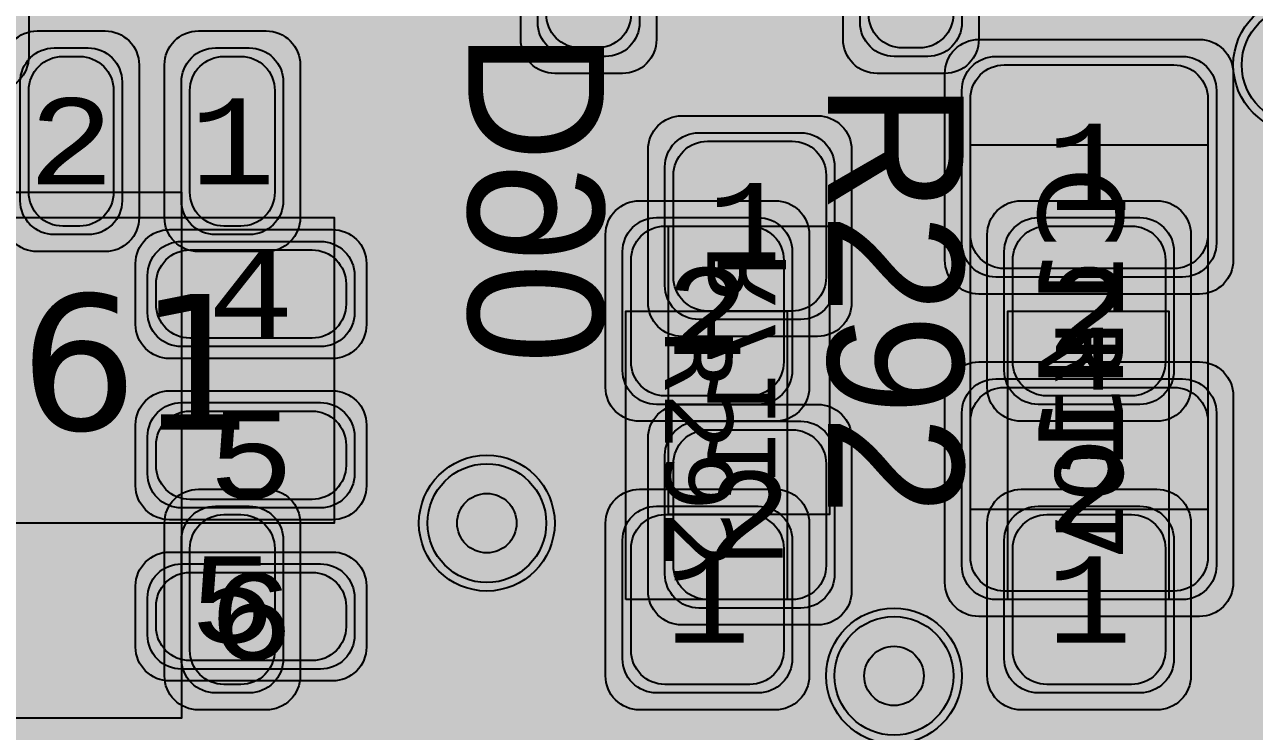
# Model space of a CAD drawing. Extents: x -28 to 199, y -61 to 255.
# Drawn here: x 113.48 to 120.72, y 158.37 to 162.54 of the extents above; entities that cross this region are included whole.
import ezdxf
from ezdxf.enums import TextEntityAlignment as Align

# ---------------------------------------------------------------- set-up
doc = ezdxf.new("R2010")
doc.units = 0
doc.header["$MEASUREMENT"] = 0
for name, color, linetype in [('ASSEMBLY_OUTLINES_BTM', 191, 'CONTINUOUS'), ('ASSEMBLY_OUTLINES_TOP', 102, 'CONTINUOUS'), ('ASSEMBLY_PART_NUMBERS_BTM', 191, 'CONTINUOUS'), ('ASSEMBLY_PART_NUMBERS_TOP', 102, 'CONTINUOUS'), ('ASSEMBLY_REF_DES_BTM', 191, 'CONTINUOUS'), ('ASSEMBLY_REF_DES_TOP', 102, 'CONTINUOUS'), ('DRILL_DRAWING', 21, 'CONTINUOUS'), ('GENERATED_SILKSCREEN_BTM', 255, 'CONTINUOUS'), ('GENERATED_SILKSCREEN_TOP', 140, 'CONTINUOUS'), ('PART_PADS_SMD_BTM', 10, 'CONTINUOUS'), ('PART_PADS_SMD_TOP', 150, 'CONTINUOUS'), ('PIN_NUMBERS_BTM', 8, 'CONTINUOUS'), ('PIN_NUMBERS_TOP', 8, 'CONTINUOUS'), ('PLACEMENT_OUTLINES_BTM', 222, 'CONTINUOUS'), ('PLACEMENT_OUTLINES_TOP', 130, 'CONTINUOUS'), ('PLANE_SHAPES_LAYER_2', 230, 'CONTINUOUS'), ('PLANE_SHAPES_LAYER_3', 81, 'CONTINUOUS'), ('SILKSCREEN_OUTLINES_BTM', 211, 'CONTINUOUS'), ('SILKSCREEN_OUTLINES_TOP', 150, 'CONTINUOUS'), ('SILKSCREEN_REF_DES_BTM', 211, 'CONTINUOUS'), ('SILKSCREEN_REF_DES_TOP', 150, 'CONTINUOUS'), ('SOLDERMASK_PADS_BTM', 12, 'CONTINUOUS'), ('SOLDERMASK_PADS_TOP', 180, 'CONTINUOUS'), ('SOLDERPASTE_PADS_BTM', 12, 'CONTINUOUS'), ('SOLDERPASTE_PADS_TOP', 180, 'CONTINUOUS'), ('TRACES_LAYER_2', 230, 'CONTINUOUS'), ('TRACES_LAYER_BOTTOM', 10, 'CONTINUOUS'), ('TRACES_LAYER_TOP', 150, 'CONTINUOUS'), ('VIA_HOLES_LAYER_2', 30, 'CONTINUOUS'), ('VIA_HOLES_LAYER_3', 30, 'CONTINUOUS'), ('VIA_HOLES_LAYER_BOTTOM', 30, 'CONTINUOUS'), ('VIA_HOLES_LAYER_TOP', 30, 'CONTINUOUS'), ('VIA_PADS_LAYER_2', 230, 'CONTINUOUS'), ('VIA_PADS_LAYER_3', 81, 'CONTINUOUS'), ('VIA_PADS_LAYER_BOTTOM', 10, 'CONTINUOUS'), ('VIA_PADS_LAYER_TOP', 150, 'CONTINUOUS')]:
    doc.layers.add(name, color=color, linetype=linetype)
doc.styles.add('COURIER_NEW', font='COUR.TTF')
doc.styles.add('VERDANA', font='verdana.TTF')
doc.styles.add('VERIBEST_GERBER_0', font='txt')

msp = doc.modelspace()

# ---------------------------------------------------------------- hatches: boundary and pattern name
at = {"layer": 'PLANE_SHAPES_LAYER_2'}
h = msp.add_hatch(color=256, dxfattribs=at)
h.paths.add_polyline_path([(169.5, 129.25), (149.5, 129.25), (142.25, 122), (142.25, 90.5), (147.5, 90.5), (147.5, 80), (154, 80), (154, 69.25), (131.75, 69.25), (131.75, 73.25), (121.25, 73.25), (121.25, 81), (110.5, 81), (110.5, 125.75), (106.5, 125.75), (106.5, 128.75), (93.5, 128.75), (93.5, 120.25), (91.75, 120.25), (91.75, 121.5), (80, 121.5), (80, 118.25), (73.25, 118.25), (73.25, 124.5), (67.5, 124.5), (67.5, 128), (57.75, 128), (57.75, 120.25), (55.25, 120.25), (55.25, 121.5), (47.5, 121.5), (47.5, 119), (35, 119), (35, 134.75), (32.75, 134.75), (32.75, 159.75), (29.25, 159.75), (29.25, 175.25), (22.5, 175.25), (22.5, 195.25), (17.25, 195.25), (17.25, 198), (22.5, 198), (22.5, 216.5), (40.25, 216.5), (40.25, 235.5), (54.5, 235.5), (54.5, 254), (87.25, 254), (87.25, 236.25), (86.25, 236.25), (86.25, 228.75), (81, 228.75), (81, 218.75), (95.25, 218.75), (95.25, 194.5), (87, 194.5), (87, 172), (131.1, 172), (131.1, 208.75), (115.5, 208.75), (115.5, 213.75), (106.75, 213.75), (106.75, 218.75), (110.25, 222.25), (110.25, 226.25), (142.5, 226.25), (142.5, 221.5), (160.5, 221.5), (160.5, 240.75), (169.5, 240.75)])
h.paths.add_polyline_path([(35.5, 149.5), (41.75, 149.5), (41.75, 152), (39.25, 152), (39.25, 154), (37.75, 154), (37.75, 152), (35.5, 152)], flags=16)
h.paths.add_polyline_path([(37.5, 125.75), (37.5, 128.75), (42.75, 128.75), (42.75, 125.75)], flags=16)
h.paths.add_polyline_path([(52, 127.75), (52, 130.75), (54.25, 130.75), (54.25, 127.75)], flags=16)
h.paths.add_polyline_path([(50.75, 219.5), (50.75, 226.5), (71.75, 226.5), (71.75, 219.5)], flags=16)
h.paths.add_polyline_path([(66.5, 150.75), (66.5, 177.5), (72.25, 177.5), (72.25, 150.75)], flags=16)
h.paths.add_polyline_path([(47.25, 185.25), (73, 185.25), (73, 188.25), (70.25, 188.25), (70.25, 191), (47.25, 191)], flags=16)
h.paths.add_polyline_path([(84.5, 208), (84.5, 212.75), (85, 212.75), (85, 208)], flags=16)
h.paths.add_polyline_path([(61.5, 137.25), (87.75, 137.25), (87.75, 140.5), (84.75, 140.5), (84.75, 143), (61.5, 143)], flags=16)
h.paths.add_polyline_path([(88.75, 127), (88.75, 130), (91, 130), (91, 127)], flags=16)
h.paths.add_polyline_path([(85.5, 130.25), (85.5, 132.5), (91, 132.5), (91, 130.25)], flags=16)
h.paths.add_polyline_path([(108.75, 142.25), (135.75, 142.25), (135.75, 145.75), (132.25, 145.75), (132.25, 149), (108.75, 149)], flags=16)
h.paths.add_polyline_path([(114.25, 126.75), (140.75, 126.75), (140.75, 129.75), (137.25, 129.75), (137.25, 133), (114.25, 133)], flags=16)
h.paths.add_polyline_path([(155.25, 180.25), (166.25, 180.25), (166.25, 186.25), (152.25, 186.25), (152.25, 183), (155.25, 183)], flags=16)
at = {"layer": 'PLANE_SHAPES_LAYER_3'}
h = msp.add_hatch(color=256, dxfattribs=at)
h.paths.add_polyline_path([(169.5, 129.25), (149.5, 129.25), (142.25, 122), (142.25, 90.5), (147.5, 90.5), (147.5, 80), (154, 80), (154, 69.25), (131.75, 69.25), (131.75, 73.25), (121.25, 73.25), (121.25, 81), (110.5, 81), (110.5, 125.75), (106.5, 125.75), (106.5, 128.75), (93.5, 128.75), (93.5, 120.25), (91.75, 120.25), (91.75, 121.5), (80, 121.5), (80, 118.25), (73.25, 118.25), (73.25, 124.5), (67.5, 124.5), (67.5, 127.75), (58.25, 127.75), (58.25, 130.25), (88.75, 130.25), (88.75, 127), (91, 127), (91, 132.5), (55, 132.5), (55, 131.25), (52, 131.25), (52, 127.75), (55, 127.75), (55, 127.25), (57.75, 127.25), (57.75, 120.25), (55.25, 120.25), (55.25, 121.5), (47.5, 121.5), (47.5, 119), (35, 119), (35, 134.75), (32.75, 134.75), (32.75, 159.75), (29.25, 159.75), (29.25, 175.25), (22.5, 175.25), (22.5, 195.25), (17.25, 195.25), (17.25, 198), (22.5, 198), (22.5, 216.5), (40.25, 216.5), (40.25, 235.5), (54.5, 235.5), (54.5, 254), (87.25, 254), (87.25, 236.25), (86.25, 236.25), (86.25, 228.75), (81, 228.75), (81, 218.75), (95.25, 218.75), (95.25, 194.5), (87, 194.5), (87, 172), (131.1, 172), (131.1, 208.75), (115.5, 208.75), (115.5, 213.75), (106.75, 213.75), (106.75, 218.75), (110.25, 222.25), (110.25, 226.25), (142.5, 226.25), (142.5, 221.5), (160.5, 221.5), (160.5, 240.75), (169.5, 240.75)])
h.paths.add_polyline_path([(35.5, 149.5), (41.75, 149.5), (41.75, 152), (39.25, 152), (39.25, 154), (37.75, 154), (37.75, 152), (35.5, 152)], flags=16)
h.paths.add_polyline_path([(37.5, 125.75), (37.5, 128.75), (42.75, 128.75), (42.75, 125.75)], flags=16)
h.paths.add_polyline_path([(50.75, 219.5), (50.75, 226.5), (71.75, 226.5), (71.75, 219.5)], flags=16)
h.paths.add_polyline_path([(66.5, 150.75), (66.5, 177.5), (72.25, 177.5), (72.25, 150.75)], flags=16)
h.paths.add_polyline_path([(47.25, 185.25), (73, 185.25), (73, 188.25), (70.25, 188.25), (70.25, 191), (47.25, 191)], flags=16)
h.paths.add_polyline_path([(84.5, 208), (84.5, 212.75), (85, 212.75), (85, 208)], flags=16)
h.paths.add_polyline_path([(61.5, 137.25), (87.75, 137.25), (87.75, 140.5), (84.75, 140.5), (84.75, 143), (61.5, 143)], flags=16)
h.paths.add_polyline_path([(108.75, 142.25), (135.75, 142.25), (135.75, 145.75), (132.25, 145.75), (132.25, 149), (108.75, 149)], flags=16)
h.paths.add_polyline_path([(114.25, 126.75), (140.75, 126.75), (140.75, 129.75), (137.25, 129.75), (137.25, 133), (114.25, 133)], flags=16)
h.paths.add_polyline_path([(155.25, 180.25), (166.25, 180.25), (166.25, 186.25), (152.25, 186.25), (152.25, 183), (155.25, 183)], flags=16)
at = {"layer": 'VIA_HOLES_LAYER_2'}
h = msp.add_hatch(color=256, dxfattribs=at)
edge = h.paths.add_edge_path()
edge.add_arc((116.2, 159.6), 0.175, 0, 360)
h = msp.add_hatch(color=256, dxfattribs=at)
edge = h.paths.add_edge_path()
edge.add_arc((118.6, 158.7), 0.175, 0, 360)
at = {"layer": 'VIA_HOLES_LAYER_3'}
h = msp.add_hatch(color=256, dxfattribs=at)
edge = h.paths.add_edge_path()
edge.add_arc((116.2, 159.6), 0.175, 0, 360)
h = msp.add_hatch(color=256, dxfattribs=at)
edge = h.paths.add_edge_path()
edge.add_arc((118.6, 158.7), 0.175, 0, 360)
at = {"layer": 'VIA_HOLES_LAYER_BOTTOM'}
h = msp.add_hatch(color=256, dxfattribs=at)
edge = h.paths.add_edge_path()
edge.add_arc((116.2, 159.6), 0.175, 0, 360)
h = msp.add_hatch(color=256, dxfattribs=at)
edge = h.paths.add_edge_path()
edge.add_arc((118.6, 158.7), 0.175, 0, 360)
at = {"layer": 'VIA_HOLES_LAYER_TOP'}
h = msp.add_hatch(color=256, dxfattribs=at)
edge = h.paths.add_edge_path()
edge.add_arc((116.2, 159.6), 0.175, 0, 360)
h = msp.add_hatch(color=256, dxfattribs=at)
edge = h.paths.add_edge_path()
edge.add_arc((118.6, 158.7), 0.175, 0, 360)

# ---------------------------------------------------------------- linework, layer by layer
at = {"layer": 'ASSEMBLY_OUTLINES_BTM'}
for points in [[(119.05, 159.68), (119.05, 161.83), (120.45, 161.83), (120.45, 159.68)], [(117.27, 159.65), (117.27, 161.35), (118.22, 161.35), (118.22, 159.65)]]:
    msp.add_lwpolyline(points, close=True, dxfattribs=at)
at = {"layer": 'ASSEMBLY_OUTLINES_BTM', "const_width": 0.1}
msp.add_lwpolyline([(112.6, 158.45), (112.6, 161.55), (114.4, 161.55), (114.4, 158.45)], close=True, dxfattribs=at)
at = {"layer": 'ASSEMBLY_OUTLINES_TOP', "const_width": 0.1}
msp.add_lwpolyline([(112.2, 159.6), (112.2, 161.4), (115.3, 161.4), (115.3, 159.6)], close=True, dxfattribs=at)
at = {"layer": 'ASSEMBLY_OUTLINES_TOP'}
for points in [[(117.02, 159.15), (117.02, 160.85), (117.97, 160.85), (117.97, 159.15)], [(119.27, 159.15), (119.27, 160.85), (120.22, 160.85), (120.22, 159.15)]]:
    msp.add_lwpolyline(points, close=True, dxfattribs=at)
at = {"layer": 'GENERATED_SILKSCREEN_BTM', "const_width": 0.15}
for points in [[(116.09, 161.9612), (116.0884, 161.9652), (116.0876, 161.9676), (116.0868, 161.9716), (116.0868, 162.3764), (116.0884, 162.382), (116.0924, 162.386), (116.0972, 162.3908), (116.1028, 162.3924), (116.8708, 162.3924), (116.8772, 162.3908), (116.8812, 162.386), (116.886, 162.382), (116.8868, 162.3764), (116.8868, 161.9716), (116.8868, 161.9684), (116.886, 161.9668), (116.8852, 161.9644), (116.8836, 161.9612), (116.774, 161.826), (116.7708, 161.8236), (116.7692, 161.8228), (116.7652, 161.8212), (116.7612, 161.8204), (116.2124, 161.8204), (116.2084, 161.8212), (116.206, 161.8228), (116.2036, 161.8228), (116.2028, 161.8236), (116.202, 161.8252), (116.1996, 161.826), (116.09, 161.9612)], [(116.1196, 162.3588), (116.1196, 161.9772), (116.2204, 161.8524), (116.7532, 161.8524), (116.854, 161.9772), (116.854, 162.3588), (116.1196, 162.3588)], [(116.8836, 161.494), (116.774, 161.6284), (116.77, 161.6324), (116.7652, 161.6332), (116.7596, 161.6324), (116.754, 161.6292), (116.75, 161.626), (116.7468, 161.6204), (116.746, 161.6156), (116.7476, 161.61), (116.854, 161.4796), (116.854, 161.2212), (116.7532, 161.0964), (116.466, 161.0964), (116.554, 161.2052), (116.5556, 161.2084), (116.5564, 161.2092), (116.5572, 161.2116), (116.5572, 161.2148), (116.5572, 161.4844), (116.5572, 161.4876), (116.5556, 161.4924), (116.554, 161.494), (116.4452, 161.6284), (116.4444, 161.63), (116.4428, 161.6316), (116.4404, 161.6332), (116.4348, 161.6348), (116.4316, 161.6356), (116.2124, 161.6356), (116.2084, 161.6348), (116.2052, 161.6332), (116.2028, 161.6316), (116.202, 161.63), (116.1996, 161.6284), (116.09, 161.494), (116.0892, 161.4908), (116.0884, 161.4884), (116.0876, 161.4876), (116.0868, 161.4844), (116.0868, 161.2148), (116.0876, 161.2116), (116.0876, 161.2108), (116.0884, 161.21), (116.0892, 161.2076), (116.09, 161.2044), (116.1996, 161.07), (116.2036, 161.0676), (116.2068, 161.0668), (116.2092, 161.0652), (116.2124, 161.0644), (116.7612, 161.0644), (116.7636, 161.0652), (116.7692, 161.0668), (116.7708, 161.0676), (116.774, 161.07), (116.8836, 161.2044), (116.8852, 161.2084), (116.886, 161.2092), (116.886, 161.2108), (116.8868, 161.2124), (116.8868, 161.2132), (116.8868, 161.2148), (116.8868, 161.4844), (116.886, 161.4876), (116.8852, 161.4908), (116.8836, 161.494)], [(116.2204, 161.6028), (116.4236, 161.6028), (116.5252, 161.4796), (116.5252, 161.2212), (116.4236, 161.0964), (116.2204, 161.0964), (116.1196, 161.2212), (116.1196, 161.4796), (116.2204, 161.6028)], [(116.1996, 160.8724), (116.09, 160.738), (116.0892, 160.7348), (116.0884, 160.7324), (116.0876, 160.7316), (116.0868, 160.7284), (116.0868, 160.4588), (116.0876, 160.4556), (116.0876, 160.4548), (116.0884, 160.454), (116.0892, 160.4516), (116.09, 160.4484), (116.1996, 160.314), (116.2036, 160.3116), (116.2068, 160.3108), (116.2092, 160.3092), (116.2124, 160.3084), (116.7612, 160.3084), (116.7636, 160.3092), (116.7692, 160.3108), (116.7708, 160.3116), (116.774, 160.314), (116.8836, 160.4484), (116.8844, 160.4516), (116.8852, 160.4532), (116.886, 160.4548), (116.8868, 160.4564), (116.8868, 160.4588), (116.8868, 160.7284), (116.886, 160.7316), (116.8852, 160.7348), (116.8836, 160.738), (116.774, 160.8724), (116.7724, 160.874), (116.7716, 160.8756), (116.7692, 160.8772), (116.7636, 160.8788), (116.7612, 160.8796), (116.2124, 160.8796), (116.2092, 160.8788), (116.2068, 160.8772), (116.2036, 160.8756), (116.1996, 160.8724)], [(116.2204, 160.8468), (116.7532, 160.8468), (116.7932, 160.7996), (116.162, 160.4124), (116.1196, 160.4652), (116.1196, 160.7236), (116.2204, 160.8468)], [(116.814, 160.774), (116.854, 160.7236), (116.854, 160.4652), (116.7532, 160.3404), (116.2204, 160.3404), (116.1828, 160.3876), (116.814, 160.774)]]:
    msp.add_lwpolyline(points, dxfattribs=at)
for points in [[(114.400005, 161.335), (114.4, 161.335, 4.5455e-06), (114.399995, 161.335), (114.399995, 161.549995), (112.600005, 161.549995), (112.600005, 161.335, 4.5455e-06), (112.6, 161.335), (112.599995, 161.335), (112.599995, 161.55, -0.4142135624), (112.6, 161.550005), (114.4, 161.550005, -0.4142135624), (114.400005, 161.55), (114.400005, 161.335)], [(119.050005, 160.480492, 1.10969e-05), (119.049995, 160.480485), (119.049995, 161.019515, 1.10969e-05), (119.050005, 161.019508), (119.050005, 160.480492)], [(120.450005, 160.480485, 1.10969e-05), (120.449995, 160.480492), (120.449995, 161.019508, 1.10969e-05), (120.450005, 161.019515), (120.450005, 160.480485)], [(117.270005, 160.207911, 1.22306e-05), (117.269995, 160.207902), (117.269995, 160.792098, 1.22306e-05), (117.270005, 160.792089), (117.270005, 160.207911)], [(118.220005, 160.216156, 1.1642e-05), (118.219995, 160.216164), (118.219995, 160.783836, 1.1642e-05), (118.220005, 160.783844), (118.220005, 160.216156)], [(114.400005, 160.385), (114.4, 160.385, 4.5455e-06), (114.399995, 160.385), (114.399995, 160.565, 4.5455e-06), (114.4, 160.565), (114.400005, 160.565), (114.400005, 160.385)], [(114.400005, 159.435), (114.4, 159.435, 4.5455e-06), (114.399995, 159.435), (114.399995, 159.615, 4.5455e-06), (114.4, 159.615), (114.400005, 159.615), (114.400005, 159.435)], [(114.400005, 158.45, -0.4142135624), (114.4, 158.449995), (112.6, 158.449995, -0.4142135624), (112.599995, 158.45), (112.599995, 158.665), (112.6, 158.665, 4.5455e-06), (112.600005, 158.665), (112.600005, 158.450005), (114.399995, 158.450005), (114.399995, 158.665, 4.5455e-06), (114.4, 158.665), (114.400005, 158.665), (114.400005, 158.45)]]:
    msp.add_lwpolyline(points, format="xyb", dxfattribs=at)
at = {"layer": 'GENERATED_SILKSCREEN_TOP', "const_width": 0.15}
for points in [[(118.7092, 161.5256), (118.7108, 161.5232), (118.7148, 161.5224), (118.7188, 161.52), (118.7228, 161.52), (118.8876, 161.52), (118.8916, 161.52), (118.894, 161.5224), (118.8964, 161.5224), (118.8972, 161.5232), (118.898, 161.524), (118.9004, 161.5256), (119.01, 161.6616), (119.0116, 161.6656), (119.0124, 161.668), (119.0132, 161.672), (119.0132, 162.0752), (119.0116, 162.0824), (119.0076, 162.0864), (119.0036, 162.0912), (118.9972, 162.0928), (118.2292, 162.0928), (118.2228, 162.0912), (118.2188, 162.0872), (118.2164, 162.0824), (118.2156, 162.0768), (118.2164, 162.0704), (118.2188, 162.0648), (118.2228, 162.0608), (118.2292, 162.0592), (118.5972, 162.0592), (118.5972, 161.6832), (118.2244, 161.552), (118.2188, 161.5488), (118.2156, 161.5432), (118.2148, 161.5368), (118.2164, 161.532), (118.2196, 161.5272), (118.2236, 161.5232), (118.2284, 161.5208), (118.2348, 161.5224), (118.6076, 161.6536), (118.7092, 161.5256)], [(118.9804, 162.0592), (118.9804, 161.676), (118.8796, 161.552), (118.7308, 161.552), (118.6292, 161.676), (118.6292, 162.0592), (118.9804, 162.0592)], [(119.01, 160.9048), (118.9004, 160.7704), (118.8964, 160.768), (118.8932, 160.7672), (118.8908, 160.7656), (118.8876, 160.7648), (118.778, 160.7648), (118.7756, 160.7656), (118.77, 160.7672), (118.766, 160.768), (118.7644, 160.7704), (118.3316, 161.3032), (118.246, 161.3032), (118.246, 160.7808), (118.2444, 160.7752), (118.2412, 160.7704), (118.2356, 160.768), (118.2292, 160.7672), (118.2236, 160.768), (118.218, 160.7704), (118.2148, 160.7752), (118.2132, 160.7808), (118.2132, 161.32), (118.2148, 161.3264), (118.2188, 161.3304), (118.2236, 161.3344), (118.2292, 161.336), (118.3388, 161.336), (118.3412, 161.3352), (118.3468, 161.3336), (118.3492, 161.332), (118.3508, 161.3304), (118.3524, 161.3288), (118.786, 160.7968), (118.8796, 160.7968), (118.9804, 160.9216), (118.9804, 161.18), (118.874, 161.3104), (118.8724, 161.316), (118.8732, 161.3208), (118.8756, 161.3264), (118.8804, 161.3296), (118.886, 161.3328), (118.8916, 161.3336), (118.8964, 161.3328), (118.9004, 161.3288), (119.01, 161.1944), (119.0108, 161.1912), (119.0116, 161.1888), (119.0124, 161.188), (119.0132, 161.1848), (119.0132, 160.9152), (119.0124, 160.912), (119.0124, 160.9112), (119.0116, 160.9104), (119.0108, 160.908), (119.01, 160.9048)], [(118.2164, 160.4384), (118.326, 160.5728), (118.33, 160.5768), (118.3348, 160.5776), (118.3404, 160.5768), (118.346, 160.5736), (118.3508, 160.5704), (118.3532, 160.5648), (118.354, 160.56), (118.3524, 160.5544), (118.246, 160.424), (118.246, 160.1656), (118.3468, 160.0408), (118.634, 160.0408), (118.546, 160.1496), (118.5444, 160.1528), (118.5436, 160.1536), (118.5428, 160.156), (118.5428, 160.1592), (118.5428, 160.4288), (118.5428, 160.432), (118.5452, 160.4368), (118.546, 160.4384), (118.6548, 160.5728), (118.6556, 160.5744), (118.6572, 160.576), (118.6596, 160.5776), (118.6652, 160.5792), (118.6684, 160.58), (118.8876, 160.58), (118.8916, 160.5792), (118.8948, 160.5776), (118.8972, 160.576), (118.898, 160.5744), (118.9004, 160.5728), (119.01, 160.4384), (119.0108, 160.4352), (119.0116, 160.4328), (119.0124, 160.432), (119.0132, 160.4288), (119.0132, 160.1592), (119.0124, 160.156), (119.0124, 160.1552), (119.0116, 160.1544), (119.0108, 160.152), (119.01, 160.1488), (118.9004, 160.0144), (118.8972, 160.012), (118.8932, 160.0112), (118.8908, 160.0096), (118.8876, 160.0088), (118.3388, 160.0088), (118.3364, 160.0096), (118.3308, 160.0112), (118.3292, 160.012), (118.326, 160.0144), (118.2164, 160.1488), (118.2148, 160.1528), (118.214, 160.1536), (118.214, 160.1552), (118.214, 160.1568), (118.2132, 160.1576), (118.2132, 160.1592), (118.2132, 160.4288), (118.214, 160.432), (118.2148, 160.4352), (118.2164, 160.4384)], [(118.8796, 160.5472), (118.6764, 160.5472), (118.5748, 160.424), (118.5748, 160.1656), (118.6764, 160.0408), (118.8796, 160.0408), (118.9804, 160.1656), (118.9804, 160.424), (118.8796, 160.5472)], [(119.01, 159.3928), (118.9004, 159.2584), (118.8964, 159.256), (118.8932, 159.2552), (118.8908, 159.2536), (118.8876, 159.2528), (118.778, 159.2528), (118.7756, 159.2536), (118.77, 159.2552), (118.766, 159.256), (118.7644, 159.2584), (118.3316, 159.7912), (118.246, 159.7912), (118.246, 159.2688), (118.2444, 159.2632), (118.2412, 159.2584), (118.2356, 159.256), (118.2292, 159.2552), (118.2236, 159.256), (118.218, 159.2584), (118.2148, 159.2632), (118.2132, 159.2688), (118.2132, 159.808), (118.2148, 159.8144), (118.2188, 159.8184), (118.2236, 159.8224), (118.2292, 159.824), (118.3388, 159.824), (118.3412, 159.8232), (118.3468, 159.8216), (118.3492, 159.82), (118.3508, 159.8184), (118.3524, 159.8168), (118.786, 159.2848), (118.8796, 159.2848), (118.9804, 159.4096), (118.9804, 159.668), (118.874, 159.7984), (118.8724, 159.804), (118.8732, 159.8088), (118.8756, 159.8144), (118.8804, 159.8176), (118.886, 159.8208), (118.8916, 159.8216), (118.8964, 159.8208), (118.9004, 159.8168), (119.01, 159.6824), (119.0108, 159.6792), (119.0116, 159.6768), (119.0124, 159.676), (119.0132, 159.6728), (119.0132, 159.4032), (119.0124, 159.4), (119.0124, 159.3992), (119.0116, 159.3984), (119.0108, 159.396), (119.01, 159.3928)]]:
    msp.add_lwpolyline(points, dxfattribs=at)
for points in [[(114.343828, 161.399995), (114.106172, 161.399995, 9.7912e-06), (114.106176, 161.400005), (114.343824, 161.400005, 9.7912e-06), (114.343828, 161.399995)], [(115.300005, 159.6, -0.4142135624), (115.3, 159.599995), (115.056176, 159.599995, 9.7912e-06), (115.056172, 159.600005), (115.299995, 159.600005), (115.299995, 161.399995), (115.056172, 161.399995, 9.7912e-06), (115.056176, 161.400005), (115.3, 161.400005, -0.4142135624), (115.300005, 161.4), (115.300005, 159.6)], [(117.020005, 159.707911, 1.22306e-05), (117.019995, 159.707902), (117.019995, 160.292098, 1.22306e-05), (117.020005, 160.292089), (117.020005, 159.707911)], [(117.970005, 159.716156, 1.1642e-05), (117.969995, 159.716164), (117.969995, 160.283836, 1.1642e-05), (117.970005, 160.283844), (117.970005, 159.716156)], [(119.270005, 159.707911, 1.22306e-05), (119.269995, 159.707902), (119.269995, 160.292098, 1.22306e-05), (119.270005, 160.292089), (119.270005, 159.707911)], [(120.220005, 159.716156, 1.1642e-05), (120.219995, 159.716164), (120.219995, 160.283836, 1.1642e-05), (120.220005, 160.283844), (120.220005, 159.716156)], [(114.343828, 159.600005, 9.7912e-06), (114.343824, 159.599995), (113.156176, 159.599995, 9.7912e-06), (113.156172, 159.600005), (114.343828, 159.600005)]]:
    msp.add_lwpolyline(points, format="xyb", dxfattribs=at)
at = {"layer": 'PART_PADS_SMD_BTM'}
for points in [[(120.5, 161.25, -0.4142135624), (120.3, 161.05), (119.2, 161.05, -0.4142135624), (119, 161.25), (119, 162.15, -0.4142135624), (119.2, 162.35), (120.3, 162.35, -0.4142135624), (120.5, 162.15)], [(118.05, 161.9, -0.4142135624), (118.25, 161.7), (118.25, 161, -0.4142135624), (118.05, 160.8), (117.45, 160.8, -0.4142135624), (117.25, 161), (117.25, 161.7, -0.4142135624), (117.45, 161.9)], [(114.2, 161.06, -0.4142135624), (114.4, 161.26), (115.22, 161.26, -0.4142135624), (115.42, 161.06), (115.42, 160.84, -0.4142135624), (115.22, 160.64), (114.4, 160.64, -0.4142135624), (114.2, 160.84)], [(120.5, 159.35, -0.4142135624), (120.3, 159.15), (119.2, 159.15, -0.4142135624), (119, 159.35), (119, 160.25, -0.4142135624), (119.2, 160.45), (120.3, 160.45, -0.4142135624), (120.5, 160.25)], [(114.2, 160.11, -0.4142135624), (114.4, 160.31), (115.22, 160.31, -0.4142135624), (115.42, 160.11), (115.42, 159.89, -0.4142135624), (115.22, 159.69), (114.4, 159.69, -0.4142135624), (114.2, 159.89)], [(118.05, 160.2, -0.4142135624), (118.25, 160), (118.25, 159.3, -0.4142135624), (118.05, 159.1), (117.45, 159.1, -0.4142135624), (117.25, 159.3), (117.25, 160, -0.4142135624), (117.45, 160.2)], [(114.2, 159.16, -0.4142135624), (114.4, 159.36), (115.22, 159.36, -0.4142135624), (115.42, 159.16), (115.42, 158.94, -0.4142135624), (115.22, 158.74), (114.4, 158.74, -0.4142135624), (114.2, 158.94)]]:
    msp.add_lwpolyline(points, format="xyb", close=True, dxfattribs=at)
at = {"layer": 'PART_PADS_SMD_TOP'}
for points in [[(116.9, 163.45, -0.4142135624), (117.1, 163.25), (117.1, 162.55, -0.4142135624), (116.9, 162.35), (116.7, 162.35, -0.4142135624), (116.5, 162.55), (116.5, 163.25, -0.4142135624), (116.7, 163.45)], [(118.8, 163.45, -0.4142135624), (119, 163.25), (119, 162.55, -0.4142135624), (118.8, 162.35), (118.6, 162.35, -0.4142135624), (118.4, 162.55), (118.4, 163.25, -0.4142135624), (118.6, 163.45)], [(113.85, 162.4, -0.4142135624), (114.05, 162.2), (114.05, 161.5, -0.4142135624), (113.85, 161.3), (113.65, 161.3, -0.4142135624), (113.45, 161.5), (113.45, 162.2, -0.4142135624), (113.65, 162.4)], [(114.8, 162.4, -0.4142135624), (115, 162.2), (115, 161.5, -0.4142135624), (114.8, 161.3), (114.6, 161.3, -0.4142135624), (114.4, 161.5), (114.4, 162.2, -0.4142135624), (114.6, 162.4)], [(117.2, 160.3, -0.4142135624), (117, 160.5), (117, 161.2, -0.4142135624), (117.2, 161.4), (117.8, 161.4, -0.4142135624), (118, 161.2), (118, 160.5, -0.4142135624), (117.8, 160.3)], [(119.45, 160.3, -0.4142135624), (119.25, 160.5), (119.25, 161.2, -0.4142135624), (119.45, 161.4), (120.05, 161.4, -0.4142135624), (120.25, 161.2), (120.25, 160.5, -0.4142135624), (120.05, 160.3)], [(114.8, 159.7, -0.4142135624), (115, 159.5), (115, 158.8, -0.4142135624), (114.8, 158.6), (114.6, 158.6, -0.4142135624), (114.4, 158.8), (114.4, 159.5, -0.4142135624), (114.6, 159.7)], [(117.2, 158.6, -0.4142135624), (117, 158.8), (117, 159.5, -0.4142135624), (117.2, 159.7), (117.8, 159.7, -0.4142135624), (118, 159.5), (118, 158.8, -0.4142135624), (117.8, 158.6)], [(119.45, 158.6, -0.4142135624), (119.25, 158.8), (119.25, 159.5, -0.4142135624), (119.45, 159.7), (120.05, 159.7, -0.4142135624), (120.25, 159.5), (120.25, 158.8, -0.4142135624), (120.05, 158.6)]]:
    msp.add_lwpolyline(points, format="xyb", close=True, dxfattribs=at)
at = {"layer": 'PLACEMENT_OUTLINES_BTM'}
for points in [[(119.05, 159.68), (119.05, 161.83), (120.45, 161.83), (120.45, 159.68)], [(112.6, 158.45), (112.6, 161.55), (114.4, 161.55), (114.4, 158.45)], [(117.27, 159.65), (117.27, 161.35), (118.22, 161.35), (118.22, 159.65)]]:
    msp.add_lwpolyline(points, close=True, dxfattribs=at)
at = {"layer": 'PLACEMENT_OUTLINES_TOP'}
for points in [[(112.2, 159.6), (112.2, 161.4), (115.3, 161.4), (115.3, 159.6)], [(117.02, 159.15), (117.02, 160.85), (117.97, 160.85), (117.97, 159.15)], [(119.27, 159.15), (119.27, 160.85), (120.22, 160.85), (120.22, 159.15)]]:
    msp.add_lwpolyline(points, close=True, dxfattribs=at)
at = {"layer": 'SILKSCREEN_OUTLINES_BTM'}
for points in [[(119.05, 159.68), (119.05, 161.83), (120.45, 161.83), (120.45, 159.68)], [(112.6, 158.45), (112.6, 161.55), (114.4, 161.55), (114.4, 158.45)], [(117.27, 159.65), (117.27, 161.35), (118.22, 161.35), (118.22, 159.65)]]:
    msp.add_lwpolyline(points, close=True, dxfattribs=at)
at = {"layer": 'SILKSCREEN_OUTLINES_TOP'}
for points in [[(112.2, 159.6), (112.2, 161.4), (115.3, 161.4), (115.3, 159.6)], [(117.02, 159.15), (117.02, 160.85), (117.97, 160.85), (117.97, 159.15)], [(119.27, 159.15), (119.27, 160.85), (120.22, 160.85), (120.22, 159.15)]]:
    msp.add_lwpolyline(points, close=True, dxfattribs=at)
at = {"layer": 'SOLDERMASK_PADS_BTM'}
for points in [[(113.5, 162.35, -0.4142135624), (113.3, 162.15), (112.4, 162.15, -0.4142135624), (112.2, 162.35), (112.2, 163.15, -0.4142135624), (112.4, 163.35), (113.3, 163.35, -0.4142135624), (113.5, 163.15)], [(120.6, 161.15, -0.4142135624), (120.4, 160.95), (119.1, 160.95, -0.4142135624), (118.9, 161.15), (118.9, 162.25, -0.4142135624), (119.1, 162.45), (120.4, 162.45, -0.4142135624), (120.6, 162.25)], [(118.15, 162, -0.4142135624), (118.35, 161.8), (118.35, 160.9, -0.4142135624), (118.15, 160.7), (117.35, 160.7, -0.4142135624), (117.15, 160.9), (117.15, 161.8, -0.4142135624), (117.35, 162)], [(114.13, 161.13, -0.4142135624), (114.33, 161.33), (115.29, 161.33, -0.4142135624), (115.49, 161.13), (115.49, 160.77, -0.4142135624), (115.29, 160.57), (114.33, 160.57, -0.4142135624), (114.13, 160.77)], [(120.6, 159.25, -0.4142135624), (120.4, 159.05), (119.1, 159.05, -0.4142135624), (118.9, 159.25), (118.9, 160.35, -0.4142135624), (119.1, 160.55), (120.4, 160.55, -0.4142135624), (120.6, 160.35)], [(114.13, 160.18, -0.4142135624), (114.33, 160.38), (115.29, 160.38, -0.4142135624), (115.49, 160.18), (115.49, 159.82, -0.4142135624), (115.29, 159.62), (114.33, 159.62, -0.4142135624), (114.13, 159.82)], [(118.15, 160.3, -0.4142135624), (118.35, 160.1), (118.35, 159.2, -0.4142135624), (118.15, 159), (117.35, 159, -0.4142135624), (117.15, 159.2), (117.15, 160.1, -0.4142135624), (117.35, 160.3)], [(114.13, 159.23, -0.4142135624), (114.33, 159.43), (115.29, 159.43, -0.4142135624), (115.49, 159.23), (115.49, 158.87, -0.4142135624), (115.29, 158.67), (114.33, 158.67, -0.4142135624), (114.13, 158.87)]]:
    msp.add_lwpolyline(points, format="xyb", close=True, dxfattribs=at)
at = {"layer": 'SOLDERMASK_PADS_TOP'}
for points in [[(117, 163.55, -0.4142135624), (117.2, 163.35), (117.2, 162.45, -0.4142135624), (117, 162.25), (116.6, 162.25, -0.4142135624), (116.4, 162.45), (116.4, 163.35, -0.4142135624), (116.6, 163.55)], [(118.9, 163.55, -0.4142135624), (119.1, 163.35), (119.1, 162.45, -0.4142135624), (118.9, 162.25), (118.5, 162.25, -0.4142135624), (118.3, 162.45), (118.3, 163.35, -0.4142135624), (118.5, 163.55)], [(113.95, 162.5, -0.4142135624), (114.15, 162.3), (114.15, 161.4, -0.4142135624), (113.95, 161.2), (113.55, 161.2, -0.4142135624), (113.35, 161.4), (113.35, 162.3, -0.4142135624), (113.55, 162.5)], [(114.9, 162.5, -0.4142135624), (115.1, 162.3), (115.1, 161.4, -0.4142135624), (114.9, 161.2), (114.5, 161.2, -0.4142135624), (114.3, 161.4), (114.3, 162.3, -0.4142135624), (114.5, 162.5)], [(117.1, 160.2, -0.4142135624), (116.9, 160.4), (116.9, 161.3, -0.4142135624), (117.1, 161.5), (117.9, 161.5, -0.4142135624), (118.1, 161.3), (118.1, 160.4, -0.4142135624), (117.9, 160.2)], [(119.35, 160.2, -0.4142135624), (119.15, 160.4), (119.15, 161.3, -0.4142135624), (119.35, 161.5), (120.15, 161.5, -0.4142135624), (120.35, 161.3), (120.35, 160.4, -0.4142135624), (120.15, 160.2)], [(114.9, 159.8, -0.4142135624), (115.1, 159.6), (115.1, 158.7, -0.4142135624), (114.9, 158.5), (114.5, 158.5, -0.4142135624), (114.3, 158.7), (114.3, 159.6, -0.4142135624), (114.5, 159.8)], [(117.1, 158.5, -0.4142135624), (116.9, 158.7), (116.9, 159.6, -0.4142135624), (117.1, 159.8), (117.9, 159.8, -0.4142135624), (118.1, 159.6), (118.1, 158.7, -0.4142135624), (117.9, 158.5)], [(119.35, 158.5, -0.4142135624), (119.15, 158.7), (119.15, 159.6, -0.4142135624), (119.35, 159.8), (120.15, 159.8, -0.4142135624), (120.35, 159.6), (120.35, 158.7, -0.4142135624), (120.15, 158.5)]]:
    msp.add_lwpolyline(points, format="xyb", close=True, dxfattribs=at)
at = {"layer": 'SOLDERPASTE_PADS_BTM'}
for points in [[(120.45, 161.3, -0.4142135624), (120.25, 161.1), (119.25, 161.1, -0.4142135624), (119.05, 161.3), (119.05, 162.1, -0.4142135624), (119.25, 162.3), (120.25, 162.3, -0.4142135624), (120.45, 162.1)], [(118, 161.85, -0.4142135624), (118.2, 161.65), (118.2, 161.05, -0.4142135624), (118, 160.85), (117.5, 160.85, -0.4142135624), (117.3, 161.05), (117.3, 161.65, -0.4142135624), (117.5, 161.85)], [(114.25, 161.01, -0.4142135624), (114.45, 161.21), (115.17, 161.21, -0.4142135624), (115.37, 161.01), (115.37, 160.89, -0.4142135624), (115.17, 160.69), (114.45, 160.69, -0.4142135624), (114.25, 160.89)], [(120.45, 159.4, -0.4142135624), (120.25, 159.2), (119.25, 159.2, -0.4142135624), (119.05, 159.4), (119.05, 160.2, -0.4142135624), (119.25, 160.4), (120.25, 160.4, -0.4142135624), (120.45, 160.2)], [(114.25, 160.06, -0.4142135624), (114.45, 160.26), (115.17, 160.26, -0.4142135624), (115.37, 160.06), (115.37, 159.94, -0.4142135624), (115.17, 159.74), (114.45, 159.74, -0.4142135624), (114.25, 159.94)], [(118, 160.15, -0.4142135624), (118.2, 159.95), (118.2, 159.35, -0.4142135624), (118, 159.15), (117.5, 159.15, -0.4142135624), (117.3, 159.35), (117.3, 159.95, -0.4142135624), (117.5, 160.15)], [(114.25, 159.11, -0.4142135624), (114.45, 159.31), (115.17, 159.31, -0.4142135624), (115.37, 159.11), (115.37, 158.99, -0.4142135624), (115.17, 158.79), (114.45, 158.79, -0.4142135624), (114.25, 158.99)]]:
    msp.add_lwpolyline(points, format="xyb", close=True, dxfattribs=at)
at = {"layer": 'SOLDERPASTE_PADS_TOP'}
for points in [[(116.85, 163.4, -0.4142135624), (117.05, 163.2), (117.05, 162.6, -0.4142135624), (116.85, 162.4), (116.75, 162.4, -0.4142135624), (116.55, 162.6), (116.55, 163.2, -0.4142135624), (116.75, 163.4)], [(118.75, 163.4, -0.4142135624), (118.95, 163.2), (118.95, 162.6, -0.4142135624), (118.75, 162.4), (118.65, 162.4, -0.4142135624), (118.45, 162.6), (118.45, 163.2, -0.4142135624), (118.65, 163.4)], [(113.8, 162.35, -0.4142135624), (114, 162.15), (114, 161.55, -0.4142135624), (113.8, 161.35), (113.7, 161.35, -0.4142135624), (113.5, 161.55), (113.5, 162.15, -0.4142135624), (113.7, 162.35)], [(114.75, 162.35, -0.4142135624), (114.95, 162.15), (114.95, 161.55, -0.4142135624), (114.75, 161.35), (114.65, 161.35, -0.4142135624), (114.45, 161.55), (114.45, 162.15, -0.4142135624), (114.65, 162.35)], [(117.25, 160.35, -0.4142135624), (117.05, 160.55), (117.05, 161.15, -0.4142135624), (117.25, 161.35), (117.75, 161.35, -0.4142135624), (117.95, 161.15), (117.95, 160.55, -0.4142135624), (117.75, 160.35)], [(119.5, 160.35, -0.4142135624), (119.3, 160.55), (119.3, 161.15, -0.4142135624), (119.5, 161.35), (120, 161.35, -0.4142135624), (120.2, 161.15), (120.2, 160.55, -0.4142135624), (120, 160.35)], [(114.75, 159.65, -0.4142135624), (114.95, 159.45), (114.95, 158.85, -0.4142135624), (114.75, 158.65), (114.65, 158.65, -0.4142135624), (114.45, 158.85), (114.45, 159.45, -0.4142135624), (114.65, 159.65)], [(117.25, 158.65, -0.4142135624), (117.05, 158.85), (117.05, 159.45, -0.4142135624), (117.25, 159.65), (117.75, 159.65, -0.4142135624), (117.95, 159.45), (117.95, 158.85, -0.4142135624), (117.75, 158.65)], [(119.5, 158.65, -0.4142135624), (119.3, 158.85), (119.3, 159.45, -0.4142135624), (119.5, 159.65), (120, 159.65, -0.4142135624), (120.2, 159.45), (120.2, 158.85, -0.4142135624), (120, 158.65)]]:
    msp.add_lwpolyline(points, format="xyb", close=True, dxfattribs=at)
at = {"layer": 'TRACES_LAYER_2', "const_width": 0.5}
for points in [[(119.4, 164), (119.4, 159.5), (118.6, 158.7)], [(116.1, 157), (116.1, 158.25), (116.2, 158.35), (116.2, 159.6)]]:
    msp.add_lwpolyline(points, dxfattribs=at)
at = {"layer": 'TRACES_LAYER_BOTTOM', "const_width": 0.35}
for points in [[(117.1, 163.25), (117.75, 162.6), (117.75, 161.35)], [(121, 162.3), (119.75, 162.3), (119.75, 161.7)], [(122.75, 161.65), (122.75, 158.399135), (122.267144, 157.916279), (115.461031, 157.916279), (114.81, 158.56731), (114.81, 159.05)], [(114.81, 160.95), (115.823, 160.95), (116.223, 161.35), (117.75, 161.35)], [(114.81, 160), (115.9, 160), (116.1, 159.8), (116.1, 159.7), (116.2, 159.6)], [(117.75, 159.65), (118.425, 159.65), (118.575, 159.8), (119.75, 159.8)], [(121.5, 159.15), (120.4, 159.15), (119.75, 159.8)], [(116.2, 159.6), (116.923, 159.6), (116.973, 159.65), (117.75, 159.65)]]:
    msp.add_lwpolyline(points, dxfattribs=at)
at = {"layer": 'TRACES_LAYER_TOP', "const_width": 0.35}
for points in [[(116.8, 162.9), (116.8, 162.65), (116, 161.85), (114.7, 161.85)], [(117.5, 160.85), (116.723, 160.85), (116.464568, 160.591568), (114.181432, 160.591568), (113.75, 161.023), (113.75, 161.85)], [(117.5, 160.85), (119.75, 160.85)], [(112.05, 157.1), (112.95, 158), (113.55, 158), (114.7, 159.15)], [(117.5, 159.15), (116.901976, 159.15), (116.675, 158.923024), (115.551976, 158.923024), (115.325, 159.15), (114.7, 159.15)], [(118.6, 158.7), (118.15, 159.15), (117.5, 159.15)], [(119.75, 159.15), (119.75, 158.257268), (120.107268, 157.9), (122.5, 157.9)]]:
    msp.add_lwpolyline(points, dxfattribs=at)
at = {"layer": 'VIA_HOLES_LAYER_2'}
for centre in [(116.2, 159.6), (118.6, 158.7)]:
    msp.add_circle(centre, 0.175, dxfattribs=at)
at = {"layer": 'VIA_HOLES_LAYER_3'}
for centre in [(116.2, 159.6), (118.6, 158.7)]:
    msp.add_circle(centre, 0.175, dxfattribs=at)
at = {"layer": 'VIA_HOLES_LAYER_BOTTOM'}
for centre in [(116.2, 159.6), (118.6, 158.7)]:
    msp.add_circle(centre, 0.175, dxfattribs=at)
at = {"layer": 'VIA_HOLES_LAYER_TOP'}
for centre in [(116.2, 159.6), (118.6, 158.7)]:
    msp.add_circle(centre, 0.175, dxfattribs=at)
at = {"layer": 'VIA_PADS_LAYER_2'}
for centre in [(121, 162.3), (116.2, 159.6), (118.6, 158.7)]:
    msp.add_circle(centre, 0.4, dxfattribs=at)
at = {"layer": 'VIA_PADS_LAYER_3'}
for centre in [(121, 162.3), (116.2, 159.6), (118.6, 158.7)]:
    msp.add_circle(centre, 0.4, dxfattribs=at)
at = {"layer": 'VIA_PADS_LAYER_BOTTOM'}
for centre in [(121, 162.3), (116.2, 159.6), (118.6, 158.7)]:
    msp.add_circle(centre, 0.35, dxfattribs=at)
at = {"layer": 'VIA_PADS_LAYER_TOP'}
for centre in [(121, 162.3), (116.2, 159.6), (118.6, 158.7)]:
    msp.add_circle(centre, 0.35, dxfattribs=at)

# ---------------------------------------------------------------- texts
at = {"layer": 'ASSEMBLY_PART_NUMBERS_BTM', "style": 'VERIBEST_GERBER_0', "text_generation_flag": 2}
for s, p in [('CL10B104KB8SFNC', (122.5, 162.71)), ('CL21B225KOFNNNE', (136.5, 161.71))]:
    msp.add_text(s, height=2.032, dxfattribs=at).set_placement(p, align=Align.TOP_LEFT)
for s, p in [('ERJ-3EKF4701V', (120.21, 162.5)), ('ERJ-3EKF1004V', (120.29, 160.5)), ('MMZ1608A182B', (118.96, 160))]:
    msp.add_text(s, height=2.032, rotation=90, dxfattribs=at).set_placement(p, align=Align.TOP_LEFT)
at = {"layer": 'ASSEMBLY_PART_NUMBERS_TOP', "style": 'VERIBEST_GERBER_0'}
for s, p in [('CL10B104KB8SFNC', (119.29, 185.75)), ('CL21B225KOFNNNE', (121.29, 185.75)), ('MMZ1608A182B', (119.96, 182)), ('SPC02SVJN-RC-3POS', (120.54, 176.5)), ('ERJ-3EKF4701V', (117.96, 164.25)), ('ERJ-3EKF4701V', (120.04, 160)), ('ERJ-3GEY0R00V', (122.29, 160))]:
    msp.add_text(s, height=2.032, rotation=270, dxfattribs=at).set_placement(p, align=Align.TOP_LEFT)
msp.add_text('SN74AHCT1G00DBVR', height=2.032, dxfattribs=at).set_placement((113.75, 163.04), align=Align.TOP_LEFT)
at = {"layer": 'ASSEMBLY_REF_DES_BTM', "style": 'VERDANA', "text_generation_flag": 2}
for s, height, p in [('C141', 0.5, (119.45, 161.7)), ('R711', 0.4, (117.5, 161.25))]:
    msp.add_text(s, height=height, rotation=90, dxfattribs=at).set_placement(p, align=Align.TOP_LEFT)
at = {"layer": 'ASSEMBLY_REF_DES_TOP', "style": 'VERDANA'}
msp.add_text('D61', height=0.8, dxfattribs=at).set_placement((112.6, 160.95), align=Align.TOP_LEFT)
for s, p in [('R107', (119.95, 160.8)), ('R292', (117.65, 160.75))]:
    msp.add_text(s, height=0.4, rotation=270, dxfattribs=at).set_placement(p, align=Align.TOP_LEFT)
at = {"layer": 'DRILL_DRAWING', "style": 'VERIBEST_GERBER_0'}
for p in [(114.1, 163), (121, 162.3), (116.2, 159.6), (118.6, 158.7)]:
    msp.add_text('A', height=2, dxfattribs=at).set_placement(p, align=Align.MIDDLE_CENTER)
at = {"layer": 'PIN_NUMBERS_BTM', "style": 'COURIER_NEW'}
for s, p in [('2', (113.75, 161.85)), ('1', (114.7, 161.85)), ('1', (119.75, 161.7)), ('1', (117.75, 161.35)), ('4', (114.81, 160.95)), ('2', (117.5, 160.85)), ('2', (119.75, 160.85)), ('5', (114.81, 160)), ('2', (119.75, 159.8)), ('2', (117.75, 159.65)), ('5', (114.7, 159.15)), ('1', (117.5, 159.15)), ('1', (119.75, 159.15)), ('6', (114.81, 159.05))]:
    msp.add_text(s, height=0.508, dxfattribs=at).set_placement(p, align=Align.MIDDLE_CENTER)
at = {"layer": 'PIN_NUMBERS_TOP', "style": 'COURIER_NEW'}
for s, p in [('2', (113.75, 161.85)), ('1', (114.7, 161.85)), ('1', (119.75, 161.7)), ('1', (117.75, 161.35)), ('4', (114.81, 160.95)), ('2', (117.5, 160.85)), ('2', (119.75, 160.85)), ('5', (114.81, 160)), ('2', (119.75, 159.8)), ('2', (117.75, 159.65)), ('5', (114.7, 159.15)), ('1', (117.5, 159.15)), ('1', (119.75, 159.15)), ('6', (114.81, 159.05))]:
    msp.add_text(s, height=0.508, dxfattribs=at).set_placement(p, align=Align.MIDDLE_CENTER)
at = {"layer": 'SILKSCREEN_REF_DES_BTM', "style": 'VERIBEST_GERBER_0', "text_generation_flag": 2}
msp.add_text('D90', height=0.8, rotation=90, dxfattribs=at).set_placement((116.09, 162.5), align=Align.TOP_LEFT)
at = {"layer": 'SILKSCREEN_REF_DES_TOP', "style": 'VERIBEST_GERBER_0'}
msp.add_text('R292', height=0.8, rotation=270, dxfattribs=at).set_placement((119.01, 162.2), align=Align.TOP_LEFT)

doc.saveas('drawing.dxf')
